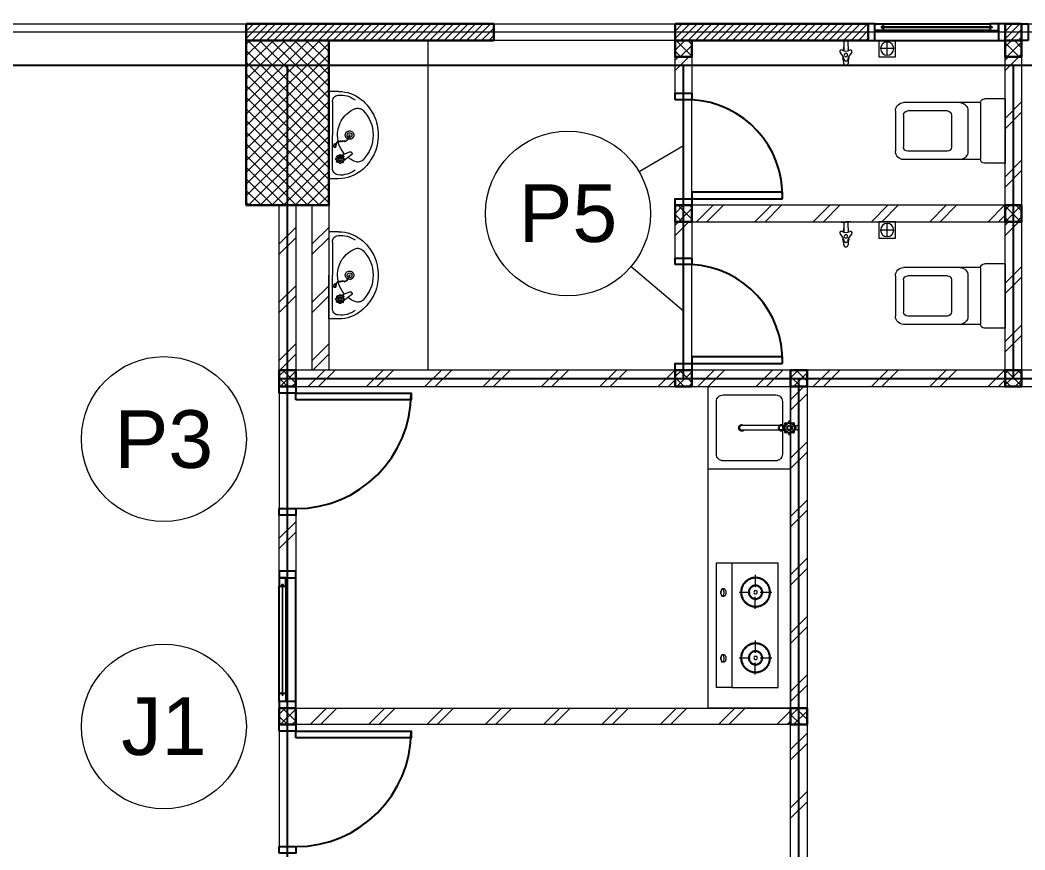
# Model space of a CAD drawing. Header units: millimetres. Extents: x -108 to 357, y -17 to 192.
# Drawn here: x 46.98 to 53.07, y 8.34 to 13.37 of the extents above; entities that cross this region are included whole.
import ezdxf
from ezdxf.enums import TextEntityAlignment as Align

# ---------------------------------------------------------------- set-up
doc = ezdxf.new("R2010")
doc.units = ezdxf.units.MM
for name, color, linetype, lineweight in [('ars', 11, 'Continuous', 0), ('ars @ 1', 11, 'Continuous', 0), ('KACA', 151, 'Continuous', 5), ('KOL', 1, 'Continuous', 30), ('KOLOM', 4, 'Continuous', 9), ('lan', 7, 'Continuous', 15), ('NOT', 7, 'Continuous', 20), ('SANITAIR', 15, 'Continuous', 9), ('tem', 5, 'Continuous', 20)]:
    doc.layers.add(name, color=color, linetype=linetype, lineweight=lineweight)
doc.layers.add('as', color=1, linetype='Continuous', plot=False)
doc.layers.add('Kusen', color=30, linetype='Continuous')
doc.layers.add('POLYLINE TPAK', color=4, linetype='Continuous', lineweight=20, plot=False)
doc.styles.add('S', font='simplex', dxfattribs={"width": 0.75})
doc.styles.get("Standard").update_dxf_attribs({"font": 'arial.ttf'})

# ---------------------------------------------------------------- blocks, each defined once
blk = doc.blocks.new('NAV')
blk.add_circle((0, -0.4), 0.4)
at = {"style": 'S', "width": 0.75, "flags": 4}
blk.add_attdef('AV', text='', height=0.3, dxfattribs=at).set_placement((0, -0.4), align=Align.MIDDLE)
blk = doc.blocks.new('K 10.10')
at = {"layer": 'ars'}
h = blk.add_hatch(dxfattribs=at)
h.set_pattern_fill('_USER', color=256, scale=0.05, angle=45, double=1, pattern_type=0)
h.set_pattern_definition([(45, (0, 0), (-0.035355339, 0.035355339), []), (135, (0, 0), (-0.035355339, -0.035355339), [])])
h.paths.add_polyline_path([(1560.5383, 1380.4069), (1560.6383, 1380.4069), (1560.6383, 1380.5069), (1560.5383, 1380.5069)])
at = {"layer": 'KOL'}
blk.add_lwpolyline([(1560.5383, 1380.4069), (1560.6383, 1380.4069), (1560.6383, 1380.5069), (1560.5383, 1380.5069)], close=True, dxfattribs=at)
blk = doc.blocks.new('P.60')
at = {"layer": 'Kusen'}
for points in [[(1472.8348, 997.5354), (1472.8748, 997.5354), (1472.8748, 997.4354), (1472.8348, 997.4354)], [(1473.4748, 997.5354), (1473.5148, 997.5354), (1473.5148, 997.4354), (1473.4748, 997.4354)], [(1472.8748, 996.8854), (1472.9148, 996.8854), (1472.9148, 997.4354), (1472.8748, 997.4354)]]:
    blk.add_lwpolyline(points, close=True, dxfattribs=at)
blk.add_arc((1472.8948, 997.4658), 0.5808, 268.02661, 356.99428, dxfattribs=at)
blk = doc.blocks.new('SWC1')
for p, q in [((-0.1725, 0.1499), (-0.1725, 0.615)), ((-0.1225, 0.665), (0.1225, 0.665)), ((-0.0975, 0.615), (0.0975, 0.615)), ((0.1725, 0.1499), (0.1725, 0.615)), ((-0.1225, 0.35), (-0.1225, 0.59)), ((0.1225, 0.35), (0.1225, 0.59)), ((-0.0975, 0.325), (0.0975, 0.325)), ((-0.1225, 0.225), (0.1225, 0.225)), ((-0.195, 0), (-0.195, 0.125)), ((-0.17, 0.15), (0.17, 0.15)), ((0.195, 0), (0.195, 0.125)), ((-0.195, 0), (0.195, 0))]:
    blk.add_line(p, q)
for centre, radius, start, end in [((-0.1225, 0.615), 0.05, 90, 180), ((-0.0975, 0.59), 0.025, 90, 180), ((0.0975, 0.59), 0.025, 0, 90), ((0.1225, 0.615), 0.05, 0, 90), ((-0.0975, 0.35), 0.025, 180, 270), ((0.0975, 0.35), 0.025, 270, 0), ((-0.1225, 0.275), 0.05, 180, 270), ((0.1225, 0.275), 0.05, 270, 0), ((-0.17, 0.125), 0.025, 90, 180), ((0.17, 0.125), 0.025, 0, 90)]:
    blk.add_arc(centre, radius, start, end)
blk = doc.blocks.new('KRAN ATAS')
for p, q in [((-0.0198, 0), (0, 0)), ((-0.0198, -0.0015), (-0.0198, 0)), ((0.0198, 0), (0, 0)), ((0.0198, -0.0015), (0.0198, 0)), ((-0.0193, -0.002), (0, -0.002)), ((-0.0087, -0.006), (-0.0087, -0.0441)), ((0.0193, -0.002), (0, -0.002)), ((0.0087, -0.006), (0.0087, -0.0441))]:
    blk.add_line(p, q)
for centre, radius, start, end in [((-0.0188, -0.0464), 0.00682, 67.5786, 152.7397), ((-0.0193, -0.0015), 0.0005, 180, 270), ((0, -0.0187), 0.0268, 232.9628, 307.0372), ((-0.0127, -0.006), 0.004, 0, 90), ((0.0743, -0.0604), 0.0878, 163.7486, 168.4446), ((-0.0388, -0.0275), 0.03, 343.7486, 0), ((0.0127, -0.006), 0.004, 90, 180), ((0.0388, -0.0275), 0.03, 180, 196.2514), ((-0.0743, -0.0604), 0.0878, 11.5554, 16.2514), ((0.0188, -0.0464), 0.00682, 27.2603, 112.4214), ((0.0193, -0.0015), 0.0005, 270, 0), ((-0.0191, -0.047), 0.00682, 147.2603, 232.4214), ((-0.0514, -0.0871), 0.0447, 7.4918, 50.9581), ((0.0743, -0.0604), 0.0878, 182.0552, 189.0251), ((-0.0892, -0.0965), 0.08, 0.3555, 16.2023), ((-0.0004, -0.0613), 0.0068, 86.5771, 273.4229), ((-0.0003, -0.0804), 0.00682, 187.5786, 272.7397), ((0.0004, -0.0613), 0.0068, 266.5771, 93.4229), ((0.0003, -0.0804), 0.00682, 267.2603, 352.4214), ((0.0514, -0.0871), 0.0447, 129.0419, 172.5082), ((0.0892, -0.0965), 0.08, 163.7977, 179.6445), ((-0.0743, -0.0604), 0.0878, 350.9749, 357.9448), ((0.0191, -0.047), 0.00682, 307.5786, 32.7397), ((-0.0004, -0.0965), 0.0088, 176.8553, 272.6444), ((0.0004, -0.0965), 0.0088, 267.3556, 3.1447)]:
    blk.add_arc(centre, radius, start, end)
blk = doc.blocks.new('AVOOR')
blk.add_lwpolyline([(-21.8185, -71.5914), (-21.9185, -71.5914), (-21.9185, -71.4914), (-21.8185, -71.4914)], close=True)
for points in [[(-21.8685, -71.5014), (-21.8685, -71.5814)], [(-21.9085, -71.5414), (-21.8285, -71.5414)]]:
    blk.add_lwpolyline(points)
blk.add_circle((-21.8685, -71.5414), 0.04)
blk = doc.blocks.new('k2')
at = {"layer": 'ars'}
h = blk.add_hatch(dxfattribs=at)
h.set_pattern_fill('_USER', color=256, scale=0.05, angle=45, double=1, pattern_type=0)
h.set_pattern_definition([(45, (0, -5), (-0.03535534, 0.03535534), []), (135, (0, -5), (-0.03535534, -0.03535534), [])])
h.paths.add_polyline_path([(-0.25, -0.5), (0.25, -0.5), (0.25, 0.5), (-0.25, 0.5)])
at = {"layer": 'KOL'}
blk.add_lwpolyline([(-0.25, -0.5), (0.25, -0.5), (0.25, 0.5), (-0.25, 0.5)], close=True, dxfattribs=at)
blk = doc.blocks.new('WASHTAFEL')
for points in [[(0.1029, 0.2167), (0.1186, 0.2276), (0.1344, 0.2373), (0.1501, 0.2458), (0.1671, 0.2518), (0.184, 0.2579), (0.2022, 0.2615), (0.2203, 0.2639), (0.2397, 0.2651)], [(0.2397, 0.2651), (0.299, 0.2651)], [(0.299, 0.2651), (0.299, 0)], [(0, 0), (0, 0.0157), (0.0012, 0.0315), (0.0036, 0.0472), (0.0061, 0.063), (0.0097, 0.0775), (0.0145, 0.092), (0.0254, 0.1199), (0.0412, 0.1465), (0.0496, 0.1598), (0.0593, 0.1719), (0.069, 0.184), (0.0799, 0.1961), (0.0908, 0.2058), (0.1029, 0.2167)], [(0.138, 0.2131), (0.1501, 0.2215), (0.1622, 0.2276), (0.1743, 0.2324), (0.1877, 0.2373), (0.201, 0.2397), (0.2143, 0.2421), (0.2276, 0.2421), (0.2421, 0.2409)], [(0.2421, 0.2409), (0.2494, 0.2397), (0.2554, 0.2373), (0.2615, 0.2337), (0.2688, 0.2276), (0.2724, 0.2215), (0.2748, 0.2155), (0.2772, 0.2082), (0.2772, 0.1998)], [(0.2772, 0.1998), (0.2772, 0)], [(0.0303, 0), (0.0315, 0.0206), (0.0339, 0.0412), (0.0387, 0.0617), (0.046, 0.0811), (0.0545, 0.0993), (0.0654, 0.1174), (0.0775, 0.1344), (0.0908, 0.1501)], [(0.0908, 0.1501), (0.0969, 0.155), (0.1017, 0.1586), (0.1077, 0.161), (0.1138, 0.1622), (0.1199, 0.1634), (0.1271, 0.1634), (0.1332, 0.1622), (0.1392, 0.1598)], [(0.1392, 0.1598), (0.1501, 0.155), (0.1622, 0.1489), (0.1719, 0.1429), (0.1816, 0.1344)], [(0.1598, 0.1174), (0.2119, 0.1574)], [(0.1683, 0.1005), (0.2228, 0.1235)], [(0.2082, 0.1404), (0.2058, 0.1416), (0.2034, 0.1429), (0.2022, 0.1465), (0.2034, 0.1501), (0.2058, 0.1513), (0.207, 0.1513), (0.2082, 0.1513), (0.2094, 0.1513)], [(0.2082, 0.1453), (0.2082, 0.1416), (0.2094, 0.1368), (0.2119, 0.1332), (0.2143, 0.1295), (0.2179, 0.1271), (0.2215, 0.1247), (0.2252, 0.1235), (0.23, 0.1235), (0.2349, 0.1235), (0.2385, 0.1247), (0.2421, 0.1271), (0.2458, 0.1295), (0.2482, 0.1332), (0.2506, 0.1368), (0.2518, 0.1416), (0.253, 0.1453), (0.2518, 0.1501), (0.2506, 0.1538), (0.2482, 0.1586), (0.2458, 0.161), (0.2421, 0.1646), (0.2385, 0.1659), (0.2349, 0.1671), (0.23, 0.1683), (0.2252, 0.1671), (0.2215, 0.1659), (0.2179, 0.1646), (0.2143, 0.161), (0.2119, 0.1586), (0.2094, 0.1538), (0.2082, 0.1501), (0.2082, 0.1453)], [(0.2179, 0.1259), (0.2155, 0.1235), (0.2119, 0.1235), (0.2094, 0.1247), (0.2082, 0.1271), (0.2082, 0.1308), (0.2094, 0.1308), (0.2094, 0.132), (0.2107, 0.1332)], [(0.2119, 0.1574), (0.2094, 0.1598), (0.2107, 0.1634), (0.2119, 0.1659), (0.2155, 0.1671), (0.2179, 0.1659), (0.2191, 0.1646), (0.2191, 0.1646)], [(0.2155, 0.1453), (0.2167, 0.1404), (0.2203, 0.1356), (0.2252, 0.132), (0.23, 0.1308), (0.2361, 0.132), (0.2409, 0.1356), (0.2433, 0.1404), (0.2446, 0.1453), (0.2433, 0.1513), (0.2409, 0.1562), (0.2361, 0.1586), (0.23, 0.1598), (0.2252, 0.1586), (0.2203, 0.1562), (0.2167, 0.1513), (0.2155, 0.1453)], [(0.224, 0.1453), (0.2252, 0.1404), (0.23, 0.1392), (0.2349, 0.1404), (0.2373, 0.1453), (0.2349, 0.1501), (0.23, 0.1525), (0.2252, 0.1501), (0.224, 0.1453)], [(0.2252, 0.1671), (0.2264, 0.1695), (0.2276, 0.1719), (0.2312, 0.1719), (0.2337, 0.1707), (0.2361, 0.1683), (0.2361, 0.1671), (0.2361, 0.1659)], [(0.2361, 0.1235), (0.2349, 0.1199), (0.2324, 0.1186), (0.23, 0.1174), (0.2276, 0.1186), (0.2252, 0.1211), (0.2252, 0.1223), (0.2252, 0.1235)], [(0.2494, 0.132), (0.2494, 0.1295), (0.2494, 0.1271), (0.2482, 0.1247), (0.2446, 0.1235), (0.2421, 0.1247), (0.2409, 0.1247), (0.2409, 0.1247)], [(0.2421, 0.1634), (0.2446, 0.1646), (0.247, 0.1659), (0.2506, 0.1646), (0.2518, 0.161), (0.2518, 0.1586), (0.2506, 0.1574), (0.2506, 0.1562), (0.2494, 0.1562)], [(0.253, 0.1501), (0.2554, 0.1489), (0.2567, 0.1465), (0.2579, 0.1429), (0.2554, 0.1404), (0.253, 0.138), (0.253, 0.138), (0.2518, 0.138)], [(0.1622, 0.1029), (0.1574, 0.1102), (0.1562, 0.115), (0.1598, 0.1174)], [(0.1683, 0.1005), (0.1659, 0.1005), (0.1622, 0.1029)], [(0.2034, 0.115), (0.2155, 0.0981), (0.2264, 0.0811), (0.2349, 0.063), (0.2409, 0.0424)], [(0.253, 0.0642), (0.253, 0.0605), (0.2554, 0.0581), (0.2579, 0.0557), (0.2615, 0.0557), (0.2651, 0.0557), (0.2676, 0.0581), (0.27, 0.0605), (0.2712, 0.0642), (0.27, 0.0678), (0.2676, 0.0714), (0.2651, 0.0726), (0.2615, 0.0738), (0.2579, 0.0726), (0.2554, 0.0714), (0.253, 0.0678), (0.253, 0.0642)], [(0.2554, 0.0642), (0.2579, 0.0605), (0.2615, 0.0593), (0.2651, 0.0605), (0.2676, 0.0642), (0.2651, 0.069), (0.2615, 0.0702), (0.2579, 0.069), (0.2554, 0.0642)], [(0.1029, -0.2167), (0.0908, -0.207), (0.0799, -0.1961), (0.069, -0.184), (0.0593, -0.1731), (0.0496, -0.1598), (0.0412, -0.1477), (0.0254, -0.1211), (0.0145, -0.092), (0.0097, -0.0775), (0.0061, -0.0617), (0.0036, -0.046), (0.0012, -0.0315), (0, -0.0157), (0, 0)], [(0.1392, -0.161), (0.1332, -0.1622), (0.1271, -0.1634), (0.1199, -0.1634), (0.1138, -0.1622), (0.1077, -0.161), (0.1017, -0.1586), (0.0969, -0.155), (0.0908, -0.1501), (0.0775, -0.1344), (0.0654, -0.1186), (0.0545, -0.0993), (0.046, -0.0811), (0.0387, -0.0617), (0.0339, -0.0412), (0.0315, -0.0218), (0.0303, 0)], [(0.2458, 0), (0.2458, -0.0133), (0.2433, -0.0254), (0.2421, -0.0387), (0.2385, -0.0508), (0.2337, -0.063), (0.23, -0.0751), (0.224, -0.086), (0.2179, -0.0969), (0.2094, -0.1065), (0.2022, -0.1162), (0.1937, -0.1259), (0.184, -0.1332), (0.1731, -0.1416), (0.1622, -0.1489), (0.1513, -0.155), (0.1392, -0.161)], [(0.1852, 0.0218), (0.1901, 0.0194), (0.1937, 0.0157), (0.1961, 0.0121), (0.1973, 0.0061), (0.1985, 0.0024), (0.1985, -0.0024), (0.1973, -0.0085), (0.1949, -0.0121), (0.1925, -0.0169), (0.1889, -0.0206), (0.184, -0.023), (0.1792, -0.0242), (0.1743, -0.0254), (0.1695, -0.0254), (0.1646, -0.0242), (0.1598, -0.0218), (0.1562, -0.0194), (0.1525, -0.0157), (0.1501, -0.0109), (0.1477, -0.0061), (0.1465, -0.0012), (0.1465, 0.0036), (0.1477, 0.0085), (0.1501, 0.0121), (0.1562, 0.0206), (0.1646, 0.0254), (0.1731, 0.0254), (0.1816, 0.0242)], [(0.1792, 0.0133), (0.184, 0.0097), (0.1877, 0.0048), (0.1877, -0.0012), (0.1852, -0.0061), (0.1816, -0.0109), (0.178, -0.0133), (0.1719, -0.0145), (0.1659, -0.0121), (0.1622, -0.0097), (0.1598, -0.0036), (0.1586, 0.0012), (0.1598, 0.0073), (0.1622, 0.0109), (0.1671, 0.0133), (0.1719, 0.0157), (0.1768, 0.0145)], [(0.1743, 0.0024), (0.1743, -0.0012), (0.1719, -0.0024), (0.1707, 0), (0.1707, 0.0024)], [(0.1719, 0.0085), (0.1743, 0.0061), (0.1768, 0.0085), (0.1743, 0.0097), (0.1719, 0.0085)], [(0.1719, 0.0036), (0.1731, 0.0012), (0.1755, 0.0036), (0.1731, 0.0061), (0.1719, 0.0036)], [(0.1792, 0.0133), (0.1792, 0.0121), (0.178, 0.0097), (0.1768, 0.0097), (0.1743, 0.0097), (0.1743, 0.0121), (0.1743, 0.0133), (0.1768, 0.0145), (0.178, 0.0145)], [(0.178, 0.0169), (0.1804, 0.0145), (0.1828, 0.0169), (0.1804, 0.0194), (0.178, 0.0169)], [(0.1804, 0.0206), (0.1828, 0.0194), (0.184, 0.0206), (0.1828, 0.023), (0.1804, 0.0206)], [(0.1828, 0.0254), (0.1852, 0.023), (0.1877, 0.0254), (0.1852, 0.0278), (0.1828, 0.0254)], [(0.1852, 0.0303), (0.1877, 0.0278), (0.1901, 0.0303), (0.1877, 0.0315), (0.1852, 0.0303)], [(0.1889, 0.0327), (0.1913, 0.0303), (0.1937, 0.0327), (0.1913, 0.0339), (0.1889, 0.0327)], [(0.1937, 0.0363), (0.1949, 0.0339), (0.1973, 0.0363), (0.1949, 0.0375), (0.1937, 0.0363)], [(0.1973, 0.0375), (0.1998, 0.0351), (0.2022, 0.0375), (0.1998, 0.04), (0.1973, 0.0375)], [(0.2022, 0.0375), (0.2046, 0.0351), (0.2058, 0.0375), (0.2046, 0.04), (0.2022, 0.0375)], [(0.207, 0.0363), (0.2094, 0.0339), (0.2119, 0.0363), (0.2094, 0.0387), (0.207, 0.0363)], [(0.2119, 0.0363), (0.2143, 0.0339), (0.2167, 0.0363), (0.2143, 0.0387), (0.2119, 0.0363)], [(0.2167, 0.0363), (0.2191, 0.0339), (0.2215, 0.0363), (0.2191, 0.0387), (0.2167, 0.0363)], [(0.2215, 0.0375), (0.224, 0.0351), (0.2264, 0.0375), (0.224, 0.04), (0.2215, 0.0375)], [(0.2264, 0.0375), (0.2288, 0.0351), (0.2312, 0.0375), (0.2288, 0.04), (0.2264, 0.0375)], [(0.2312, 0.0387), (0.2337, 0.0363), (0.2361, 0.0387), (0.2337, 0.0412), (0.2312, 0.0387)], [(0.2373, 0.0387), (0.2385, 0.0375), (0.2409, 0.0387), (0.2385, 0.0412), (0.2373, 0.0387)], [(0.2409, 0.0412), (0.2433, 0.0387), (0.2458, 0.0412), (0.2433, 0.0436), (0.2409, 0.0412)], [(0.2421, 0.0387), (0.2446, 0.0194), (0.2458, 0)], [(0.2458, 0.0436), (0.2482, 0.0412), (0.2494, 0.0436), (0.2482, 0.046), (0.2458, 0.0436)], [(0.2494, 0.0472), (0.2506, 0.0448), (0.253, 0.0472), (0.2506, 0.0496), (0.2494, 0.0472)], [(0.2639, 0.0557), (0.2615, 0.0521), (0.2591, 0.0508), (0.2554, 0.0521), (0.253, 0.0533), (0.253, 0.0569), (0.253, 0.0581), (0.253, 0.0593)], [(0.253, 0.0508), (0.2542, 0.0484), (0.2567, 0.0508), (0.2542, 0.0533), (0.253, 0.0508)], [(0.2772, -0.201), (0.2772, 0)], [(0.299, -0.2639), (0.299, 0)], [(0.2397, -0.2639), (0.2203, -0.2639), (0.2022, -0.2615), (0.184, -0.2579), (0.1671, -0.2518), (0.1501, -0.2458), (0.1344, -0.2373), (0.1186, -0.2276), (0.1029, -0.2167)], [(0.2421, -0.2421), (0.2276, -0.2421), (0.2143, -0.2421), (0.201, -0.2397), (0.1877, -0.2373), (0.1743, -0.2337), (0.1622, -0.2276), (0.1501, -0.2203), (0.138, -0.2143)], [(0.2772, -0.201), (0.2772, -0.2082), (0.2748, -0.2155), (0.2724, -0.2215), (0.2688, -0.2276), (0.2615, -0.2337), (0.2554, -0.2373), (0.2494, -0.2397), (0.2421, -0.2421)], [(0.2397, -0.2639), (0.299, -0.2639)]]:
    blk.add_lwpolyline(points)
blk = doc.blocks.new('T. J2')
at = {"layer": 'KACA', "color": 141}
blk.add_lwpolyline([(-0.3792, 0.0775), (0.2908, 0.0775), (0.2908, 0.0825), (-0.3792, 0.0825)], close=True, dxfattribs=at)
at = {"layer": 'Kusen'}
for p, q in [((-0.3692, 0.1), (0.2808, 0.1)), ((-0.4192, 0), (0.3308, 0)), ((0.2808, 0.06), (-0.3692, 0.06))]:
    blk.add_line(p, q, dxfattribs=at)
for points in [[(-0.4592, 0), (-0.4192, 0), (-0.4192, 0.1), (-0.4592, 0.1)], [(0.3308, 0), (0.3708, 0), (0.3708, 0.1), (0.3308, 0.1)]]:
    blk.add_lwpolyline(points, close=True, dxfattribs=at)
for points in [[(-0.3692, 0.0775), (-0.3692, 0.06), (-0.4192, 0.06), (-0.4192, 0.1), (-0.3692, 0.1), (-0.3692, 0.0825), (-0.3792, 0.0825), (-0.3792, 0.0775), (-0.3692, 0.0775)], [(0.2808, 0.0775), (0.2808, 0.06), (0.3308, 0.06), (0.3308, 0.1), (0.2808, 0.1), (0.2808, 0.0825), (0.2908, 0.0825), (0.2908, 0.0775), (0.2808, 0.0775)]]:
    blk.add_lwpolyline(points, dxfattribs=at)
blk = doc.blocks.new('KRAN DPR ATAS')
for p, q in [((-0.0289, 0), (0.0289, 0)), ((-0.0289, 0), (-0.0289, -0.0021)), ((0.0289, 0), (0.0289, -0.0021)), ((-0.0275, -0.0035), (0.0275, -0.0035)), ((-0.0127, -0.0092), (-0.0127, -0.0252)), ((0.0127, -0.0092), (0.0127, -0.0252)), ((-0.014, -0.1188), (-0.014, -0.3457)), ((-0.0127, -0.0877), (-0.0127, -0.1101)), ((0.0127, -0.0877), (0.0127, -0.1101)), ((0.014, -0.1188), (0.014, -0.3457))]:
    blk.add_line(p, q)
for radius in [0.0338, 0.0279, 0.0166, 0.0138, 0.0123]:
    blk.add_circle((0, -0.0564), radius)
for centre, radius, start, end in [((-0.0338, -0.0564), 0.00706, 84.00203, 275.99797), ((-0.0315, -0.0564), 0.00706, 103.11888, 256.88112), ((-0.0239, -0.0326), 0.00706, 39.00203, 230.99797), ((-0.0222, -0.0342), 0.00706, 58.11888, 211.88112), ((-0.0275, -0.0021), 0.00141, 180, 270), ((-0.0183, -0.0092), 0.00564, 0, 90), ((-0.0009, -0.0214), 0.00884, 254.902, 254.902), ((0, -0.0227), 0.00706, 354.00203, 185.99797), ((0, -0.025), 0.00706, 13.11888, 166.88112), ((0.0183, -0.0092), 0.00564, 90, 180), ((0.0239, -0.0326), 0.00706, 309.00203, 140.99797), ((0.0222, -0.0342), 0.00706, 328.11888, 121.88112), ((0.0275, -0.0021), 0.00141, 270, 0), ((0.0338, -0.0564), 0.00706, 264.00203, 95.99797), ((0.0315, -0.0564), 0.00706, 283.11888, 76.88112), ((-0.0239, -0.0803), 0.00706, 129.00203, 320.99797), ((-0.0222, -0.0787), 0.00706, 148.11888, 301.88112), ((0, -0.1058), 0.0191, 134.71101, 45.28899), ((0, -0.1058), 0.0134, 198.67172, 270), ((0, -0.0902), 0.00706, 174.00203, 5.99797), ((0, -0.0879), 0.00706, 193.11888, 346.88112), ((0, -0.1058), 0.0134, 270, 341.32828), ((0.0239, -0.0803), 0.00706, 219.00203, 50.99797), ((0.0222, -0.0787), 0.00706, 238.11888, 31.88112), ((0, -0.3457), 0.0178, 141.82775, 38.17225), ((0, -0.3484), 0.0178, 175.66412, 4.33588), ((0, -0.3457), 0.014, 180, 0)]:
    blk.add_arc(centre, radius, start, end)
blk = doc.blocks.new('KOMPOR')
for points in [[(0, 0.3765), (0, -0.3765)], [(0.0944, 0.3765), (0, 0.3765)], [(0.3765, 0.3765), (0.0944, 0.3765)], [(0.0944, 0.3765), (0.0944, -0.3765)], [(0.3765, -0.3765), (0.3765, 0.3765)], [(0.2373, 0.3063), (0.2373, 0.2312)], [(0.2385, 0.2906), (0.2337, 0.2906), (0.23, 0.2906), (0.2252, 0.2893), (0.2203, 0.2893), (0.2167, 0.2881), (0.2119, 0.2869), (0.2082, 0.2857), (0.2034, 0.2833), (0.1998, 0.2821), (0.1961, 0.2797), (0.1925, 0.2772), (0.1889, 0.276), (0.1852, 0.2724), (0.1816, 0.27), (0.178, 0.2676), (0.1755, 0.2639), (0.1719, 0.2615), (0.1695, 0.2579), (0.1671, 0.2542), (0.1634, 0.2506), (0.1622, 0.247), (0.1598, 0.2433), (0.1574, 0.2397), (0.1562, 0.2361), (0.1538, 0.2312), (0.1525, 0.2276), (0.1513, 0.2228), (0.1501, 0.2191), (0.1501, 0.2143), (0.1489, 0.2094), (0.1489, 0.2058), (0.1489, 0.201), (0.1489, 0.1961), (0.1489, 0.1913), (0.1501, 0.1864), (0.1501, 0.1828), (0.1513, 0.178), (0.1525, 0.1743), (0.1538, 0.1695), (0.1562, 0.1659), (0.1574, 0.161), (0.1598, 0.1574), (0.1622, 0.1538), (0.1634, 0.1501), (0.1671, 0.1465), (0.1695, 0.1429), (0.1719, 0.1404), (0.1755, 0.1368), (0.178, 0.1344), (0.1816, 0.1308), (0.1852, 0.1283), (0.1889, 0.1259), (0.1925, 0.1235), (0.1961, 0.1211), (0.1998, 0.1199), (0.2034, 0.1174), (0.2082, 0.1162), (0.2119, 0.115), (0.2167, 0.1138), (0.2203, 0.1126), (0.2252, 0.1114), (0.23, 0.1114), (0.2337, 0.1102), (0.2385, 0.1102), (0.2433, 0.1102), (0.2482, 0.1114), (0.253, 0.1114), (0.2567, 0.1126), (0.2615, 0.1138), (0.2651, 0.115), (0.27, 0.1162), (0.2736, 0.1174), (0.2785, 0.1199), (0.2821, 0.1211), (0.2857, 0.1235), (0.2893, 0.1259), (0.293, 0.1283), (0.2966, 0.1308), (0.299, 0.1344), (0.3027, 0.1368), (0.3051, 0.1404), (0.3087, 0.1429), (0.3111, 0.1465), (0.3136, 0.1501), (0.316, 0.1538), (0.3184, 0.1574), (0.3196, 0.161), (0.322, 0.1659), (0.3232, 0.1695), (0.3245, 0.1743), (0.3257, 0.178), (0.3269, 0.1828), (0.3281, 0.1864), (0.3281, 0.1913), (0.3293, 0.1961), (0.3293, 0.201), (0.3293, 0.2058), (0.3281, 0.2094), (0.3281, 0.2143), (0.3269, 0.2191), (0.3257, 0.2228), (0.3245, 0.2276), (0.3232, 0.2312), (0.322, 0.2361), (0.3196, 0.2397), (0.3184, 0.2433), (0.316, 0.247), (0.3136, 0.2506), (0.3111, 0.2542), (0.3087, 0.2579), (0.3051, 0.2615), (0.3027, 0.2639), (0.299, 0.2676), (0.2966, 0.27), (0.293, 0.2724), (0.2893, 0.276), (0.2857, 0.2772), (0.2821, 0.2797), (0.2785, 0.2821), (0.2736, 0.2833), (0.27, 0.2857), (0.2651, 0.2869), (0.2615, 0.2881), (0.2567, 0.2893), (0.253, 0.2893), (0.2482, 0.2906), (0.2433, 0.2906), (0.2385, 0.2906)], [(0.2385, 0.2857), (0.2349, 0.2857), (0.23, 0.2857), (0.2264, 0.2845), (0.2215, 0.2833), (0.2179, 0.2833), (0.2131, 0.2821), (0.2094, 0.2809), (0.2058, 0.2785), (0.2022, 0.2772), (0.1985, 0.2748), (0.1949, 0.2736), (0.1913, 0.2712), (0.1877, 0.2688), (0.1852, 0.2663), (0.1816, 0.2639), (0.1792, 0.2603), (0.1755, 0.2579), (0.1731, 0.2542), (0.1707, 0.2518), (0.1683, 0.2482), (0.1659, 0.2446), (0.1646, 0.2409), (0.1622, 0.2373), (0.161, 0.2337), (0.1586, 0.23), (0.1574, 0.2264), (0.1562, 0.2215), (0.1562, 0.2179), (0.155, 0.2131), (0.1538, 0.2094), (0.1538, 0.2046), (0.1538, 0.201), (0.1538, 0.1961), (0.1538, 0.1925), (0.155, 0.1877), (0.1562, 0.184), (0.1562, 0.1792), (0.1574, 0.1755), (0.1586, 0.1719), (0.161, 0.1671), (0.1622, 0.1634), (0.1646, 0.1598), (0.1659, 0.1562), (0.1683, 0.1525), (0.1707, 0.1501), (0.1731, 0.1465), (0.1755, 0.1441), (0.1792, 0.1404), (0.1816, 0.138), (0.1852, 0.1356), (0.1877, 0.132), (0.1913, 0.1308), (0.1949, 0.1283), (0.1985, 0.1259), (0.2022, 0.1235), (0.2058, 0.1223), (0.2094, 0.1211), (0.2131, 0.1199), (0.2179, 0.1186), (0.2215, 0.1174), (0.2264, 0.1162), (0.23, 0.1162), (0.2349, 0.1162), (0.2385, 0.1162), (0.2433, 0.1162), (0.247, 0.1162), (0.2518, 0.1162), (0.2554, 0.1174), (0.2603, 0.1186), (0.2639, 0.1199), (0.2676, 0.1211), (0.2724, 0.1223), (0.276, 0.1235), (0.2797, 0.1259), (0.2833, 0.1283), (0.2869, 0.1308), (0.2893, 0.132), (0.293, 0.1356), (0.2954, 0.138), (0.299, 0.1404), (0.3015, 0.1441), (0.3039, 0.1465), (0.3075, 0.1501), (0.3087, 0.1525), (0.3111, 0.1562), (0.3136, 0.1598), (0.316, 0.1634), (0.3172, 0.1671), (0.3184, 0.1719), (0.3196, 0.1755), (0.3208, 0.1792), (0.322, 0.184), (0.3232, 0.1877), (0.3232, 0.1925), (0.3232, 0.1961), (0.3232, 0.201), (0.3232, 0.2046), (0.3232, 0.2094), (0.3232, 0.2131), (0.322, 0.2179), (0.3208, 0.2215), (0.3196, 0.2264), (0.3184, 0.23), (0.3172, 0.2337), (0.316, 0.2373), (0.3136, 0.2409), (0.3111, 0.2446), (0.3087, 0.2482), (0.3075, 0.2518), (0.3039, 0.2542), (0.3015, 0.2579), (0.299, 0.2603), (0.2954, 0.2639), (0.293, 0.2663), (0.2893, 0.2688), (0.2869, 0.2712), (0.2833, 0.2736), (0.2797, 0.2748), (0.276, 0.2772), (0.2724, 0.2785), (0.2676, 0.2809), (0.2639, 0.2821), (0.2603, 0.2833), (0.2554, 0.2833), (0.2518, 0.2845), (0.247, 0.2857), (0.2433, 0.2857), (0.2385, 0.2857)], [(0.0436, 0.2228), (0.0472, 0.2228), (0.0496, 0.2215), (0.0533, 0.2191), (0.0545, 0.2155), (0.0557, 0.2119), (0.0581, 0.2094), (0.0593, 0.2046), (0.0593, 0.1998), (0.0593, 0.1949), (0.0593, 0.1901), (0.0569, 0.1864), (0.0557, 0.1828), (0.0533, 0.1792), (0.0508, 0.178), (0.0484, 0.1755), (0.046, 0.1743), (0.0424, 0.1743), (0.04, 0.1755), (0.0375, 0.178), (0.0339, 0.1792), (0.0327, 0.1828), (0.0315, 0.1864), (0.0291, 0.1901), (0.0278, 0.1949), (0.0278, 0.1998), (0.0291, 0.2046), (0.0303, 0.2094), (0.0315, 0.2119), (0.0339, 0.2155), (0.0351, 0.2191), (0.0375, 0.2215), (0.0412, 0.2228), (0.0436, 0.2228)], [(0.0375, 0.2215), (0.04, 0.2215), (0.04, 0.2203), (0.0424, 0.2179), (0.0436, 0.2155), (0.0448, 0.2119), (0.0448, 0.2082), (0.046, 0.2034), (0.046, 0.1998), (0.046, 0.1961), (0.046, 0.1913), (0.0448, 0.1877), (0.0436, 0.184), (0.0436, 0.1816), (0.0412, 0.178), (0.04, 0.1768), (0.0387, 0.1755), (0.0375, 0.1755), (0.0351, 0.1768), (0.0339, 0.178), (0.0327, 0.1816), (0.0315, 0.184), (0.0315, 0.1877), (0.0303, 0.1913), (0.0303, 0.1961), (0.0303, 0.1998), (0.0303, 0.2034), (0.0315, 0.2082), (0.0315, 0.2119), (0.0327, 0.2155), (0.0339, 0.2179), (0.0351, 0.2203), (0.0363, 0.2215), (0.0375, 0.2215)], [(0.1404, 0.201), (0.207, 0.201)], [(0.2385, 0.2433), (0.2349, 0.2433), (0.23, 0.2433), (0.2264, 0.2421), (0.2215, 0.2409), (0.2179, 0.2385), (0.2143, 0.2361), (0.2119, 0.2337), (0.2082, 0.2312), (0.2058, 0.2276), (0.2034, 0.2252), (0.201, 0.2215), (0.1985, 0.2179), (0.1973, 0.2131), (0.1961, 0.2094), (0.1961, 0.2046), (0.1961, 0.201), (0.1961, 0.1961), (0.1961, 0.1925), (0.1973, 0.1877), (0.1985, 0.184), (0.201, 0.1804), (0.2034, 0.1768), (0.2058, 0.1731), (0.2082, 0.1707), (0.2119, 0.1671), (0.2143, 0.1646), (0.2179, 0.1622), (0.2215, 0.161), (0.2264, 0.1598), (0.23, 0.1586), (0.2349, 0.1574), (0.2385, 0.1574), (0.2433, 0.1574), (0.247, 0.1586), (0.2518, 0.1598), (0.2554, 0.161), (0.2591, 0.1622), (0.2627, 0.1646), (0.2663, 0.1671), (0.2688, 0.1707), (0.2724, 0.1731), (0.2748, 0.1768), (0.2772, 0.1804), (0.2785, 0.184), (0.2797, 0.1877), (0.2809, 0.1925), (0.2821, 0.1961), (0.2821, 0.201), (0.2821, 0.2046), (0.2809, 0.2094), (0.2797, 0.2131), (0.2785, 0.2179), (0.2772, 0.2215), (0.2748, 0.2252), (0.2724, 0.2276), (0.2688, 0.2312), (0.2663, 0.2337), (0.2627, 0.2361), (0.2591, 0.2385), (0.2554, 0.2409), (0.2518, 0.2421), (0.247, 0.2433), (0.2433, 0.2433), (0.2385, 0.2433)], [(0.2385, 0.2385), (0.2349, 0.2385), (0.2312, 0.2373), (0.2276, 0.2373), (0.224, 0.2361), (0.2203, 0.2337), (0.2179, 0.2324), (0.2143, 0.23), (0.2119, 0.2276), (0.2094, 0.2252), (0.207, 0.2215), (0.2058, 0.2191), (0.2034, 0.2155), (0.2022, 0.2119), (0.2022, 0.2082), (0.201, 0.2046), (0.201, 0.201), (0.201, 0.1973), (0.2022, 0.1925), (0.2022, 0.1889), (0.2034, 0.1864), (0.2058, 0.1828), (0.207, 0.1792), (0.2094, 0.1768), (0.2119, 0.1743), (0.2143, 0.1719), (0.2179, 0.1695), (0.2203, 0.1671), (0.224, 0.1659), (0.2276, 0.1646), (0.2312, 0.1634), (0.2349, 0.1634), (0.2385, 0.1622), (0.2421, 0.1634), (0.247, 0.1634), (0.2506, 0.1646), (0.253, 0.1659), (0.2567, 0.1671), (0.2603, 0.1695), (0.2627, 0.1719), (0.2651, 0.1743), (0.2676, 0.1768), (0.27, 0.1792), (0.2724, 0.1828), (0.2736, 0.1864), (0.2748, 0.1889), (0.276, 0.1925), (0.276, 0.1973), (0.2772, 0.201), (0.276, 0.2046), (0.276, 0.2082), (0.2748, 0.2119), (0.2736, 0.2155), (0.2724, 0.2191), (0.27, 0.2215), (0.2676, 0.2252), (0.2651, 0.2276), (0.2627, 0.23), (0.2603, 0.2324), (0.2567, 0.2337), (0.253, 0.2361), (0.2506, 0.2373), (0.247, 0.2373), (0.2421, 0.2385), (0.2385, 0.2385)], [(0.2385, 0.2107), (0.2349, 0.2094), (0.2312, 0.2082), (0.23, 0.2046), (0.2288, 0.201), (0.23, 0.1961), (0.2312, 0.1937), (0.2349, 0.1913), (0.2385, 0.1901), (0.2433, 0.1913), (0.2458, 0.1937), (0.2482, 0.1961), (0.2494, 0.201), (0.2482, 0.2046), (0.2458, 0.2082), (0.2433, 0.2094), (0.2385, 0.2107)], [(0.3366, 0.1998), (0.2676, 0.1998)], [(0.2373, 0.0993), (0.2373, 0.1719)], [(0.2385, -0.1077), (0.2337, -0.1077), (0.23, -0.1077), (0.2252, -0.109), (0.2203, -0.109), (0.2167, -0.1102), (0.2119, -0.1114), (0.2082, -0.1126), (0.2034, -0.115), (0.1998, -0.1162), (0.1961, -0.1186), (0.1925, -0.1211), (0.1889, -0.1235), (0.1852, -0.1259), (0.1816, -0.1283), (0.178, -0.1308), (0.1755, -0.1344), (0.1719, -0.1368), (0.1695, -0.1404), (0.1671, -0.1441), (0.1634, -0.1477), (0.1622, -0.1513), (0.1598, -0.155), (0.1574, -0.1586), (0.1562, -0.1622), (0.1538, -0.1671), (0.1525, -0.1707), (0.1513, -0.1755), (0.1501, -0.1792), (0.1501, -0.184), (0.1489, -0.1889), (0.1489, -0.1925), (0.1489, -0.1973), (0.1489, -0.2022), (0.1489, -0.207), (0.1501, -0.2119), (0.1501, -0.2155), (0.1513, -0.2203), (0.1525, -0.224), (0.1538, -0.2288), (0.1562, -0.2324), (0.1574, -0.2373), (0.1598, -0.2409), (0.1622, -0.2446), (0.1634, -0.2482), (0.1671, -0.2518), (0.1695, -0.2554), (0.1719, -0.2579), (0.1755, -0.2615), (0.178, -0.2639), (0.1816, -0.2676), (0.1852, -0.27), (0.1889, -0.2724), (0.1925, -0.2748), (0.1961, -0.2772), (0.1998, -0.2785), (0.2034, -0.2809), (0.2082, -0.2821), (0.2119, -0.2833), (0.2167, -0.2845), (0.2203, -0.2857), (0.2252, -0.2869), (0.23, -0.2869), (0.2337, -0.2881), (0.2385, -0.2881), (0.2433, -0.2881), (0.2482, -0.2869), (0.253, -0.2869), (0.2567, -0.2857), (0.2615, -0.2845), (0.2651, -0.2833), (0.27, -0.2821), (0.2736, -0.2809), (0.2785, -0.2785), (0.2821, -0.2772), (0.2857, -0.2748), (0.2893, -0.2724), (0.293, -0.27), (0.2966, -0.2676), (0.299, -0.2639), (0.3027, -0.2615), (0.3051, -0.2579), (0.3087, -0.2554), (0.3111, -0.2518), (0.3136, -0.2482), (0.316, -0.2446), (0.3184, -0.2409), (0.3196, -0.2373), (0.322, -0.2324), (0.3232, -0.2288), (0.3245, -0.224), (0.3257, -0.2203), (0.3269, -0.2155), (0.3281, -0.2119), (0.3281, -0.207), (0.3293, -0.2022), (0.3293, -0.1973), (0.3293, -0.1925), (0.3281, -0.1889), (0.3281, -0.184), (0.3269, -0.1792), (0.3257, -0.1755), (0.3245, -0.1707), (0.3232, -0.1671), (0.322, -0.1622), (0.3196, -0.1586), (0.3184, -0.155), (0.316, -0.1513), (0.3136, -0.1477), (0.3111, -0.1441), (0.3087, -0.1404), (0.3051, -0.1368), (0.3027, -0.1344), (0.299, -0.1308), (0.2966, -0.1283), (0.293, -0.1259), (0.2893, -0.1235), (0.2857, -0.1211), (0.2821, -0.1186), (0.2785, -0.1162), (0.2736, -0.115), (0.27, -0.1126), (0.2651, -0.1114), (0.2615, -0.1102), (0.2567, -0.109), (0.253, -0.109), (0.2482, -0.1077), (0.2433, -0.1077), (0.2385, -0.1077)], [(0.2385, -0.1126), (0.2349, -0.1126), (0.23, -0.1126), (0.2264, -0.1138), (0.2215, -0.115), (0.2179, -0.115), (0.2131, -0.1162), (0.2094, -0.1174), (0.2058, -0.1199), (0.2022, -0.1211), (0.1985, -0.1235), (0.1949, -0.1247), (0.1913, -0.1271), (0.1877, -0.1295), (0.1852, -0.132), (0.1816, -0.1344), (0.1792, -0.138), (0.1755, -0.1404), (0.1731, -0.1441), (0.1707, -0.1465), (0.1683, -0.1501), (0.1659, -0.1538), (0.1646, -0.1574), (0.1622, -0.161), (0.161, -0.1646), (0.1586, -0.1683), (0.1574, -0.1719), (0.1562, -0.1768), (0.1562, -0.1804), (0.155, -0.1852), (0.1538, -0.1889), (0.1538, -0.1937), (0.1538, -0.1973), (0.1538, -0.2022), (0.1538, -0.2058), (0.155, -0.2107), (0.1562, -0.2143), (0.1562, -0.2191), (0.1574, -0.2228), (0.1586, -0.2264), (0.161, -0.2312), (0.1622, -0.2349), (0.1646, -0.2385), (0.1659, -0.2421), (0.1683, -0.2458), (0.1707, -0.2482), (0.1731, -0.2518), (0.1755, -0.2554), (0.1792, -0.2579), (0.1816, -0.2603), (0.1852, -0.2627), (0.1877, -0.2663), (0.1913, -0.2688), (0.1949, -0.27), (0.1985, -0.2724), (0.2022, -0.2748), (0.2058, -0.276), (0.2094, -0.2772), (0.2131, -0.2785), (0.2179, -0.2797), (0.2215, -0.2809), (0.2264, -0.2821), (0.23, -0.2821), (0.2349, -0.2821), (0.2385, -0.2833), (0.2433, -0.2821), (0.247, -0.2821), (0.2518, -0.2821), (0.2554, -0.2809), (0.2603, -0.2797), (0.2639, -0.2785), (0.2676, -0.2772), (0.2724, -0.276), (0.276, -0.2748), (0.2797, -0.2724), (0.2833, -0.27), (0.2869, -0.2688), (0.2893, -0.2663), (0.293, -0.2627), (0.2954, -0.2603), (0.299, -0.2579), (0.3015, -0.2554), (0.3039, -0.2518), (0.3075, -0.2482), (0.3087, -0.2458), (0.3111, -0.2421), (0.3136, -0.2385), (0.316, -0.2349), (0.3172, -0.2312), (0.3184, -0.2264), (0.3196, -0.2228), (0.3208, -0.2191), (0.322, -0.2143), (0.3232, -0.2107), (0.3232, -0.2058), (0.3232, -0.2022), (0.3232, -0.1973), (0.3232, -0.1937), (0.3232, -0.1889), (0.3232, -0.1852), (0.322, -0.1804), (0.3208, -0.1768), (0.3196, -0.1719), (0.3184, -0.1683), (0.3172, -0.1646), (0.316, -0.161), (0.3136, -0.1574), (0.3111, -0.1538), (0.3087, -0.1501), (0.3075, -0.1465), (0.3039, -0.1441), (0.3015, -0.1404), (0.299, -0.138), (0.2954, -0.1344), (0.293, -0.132), (0.2893, -0.1295), (0.2869, -0.1271), (0.2833, -0.1247), (0.2797, -0.1235), (0.276, -0.1211), (0.2724, -0.1199), (0.2676, -0.1174), (0.2639, -0.1162), (0.2603, -0.115), (0.2554, -0.115), (0.2518, -0.1138), (0.247, -0.1126), (0.2433, -0.1126), (0.2385, -0.1126)], [(0.2373, -0.0932), (0.2373, -0.1671)], [(0.0436, -0.1768), (0.0472, -0.1768), (0.0496, -0.178), (0.0533, -0.1804), (0.0545, -0.1828), (0.0557, -0.1864), (0.0581, -0.1901), (0.0593, -0.1949), (0.0593, -0.1985), (0.0593, -0.2034), (0.0593, -0.2082), (0.0569, -0.2119), (0.0557, -0.2167), (0.0533, -0.2191), (0.0508, -0.2215), (0.0484, -0.224), (0.046, -0.224), (0.0424, -0.224), (0.04, -0.224), (0.0375, -0.2215), (0.0339, -0.2191), (0.0327, -0.2167), (0.0315, -0.2119), (0.0291, -0.2082), (0.0278, -0.2034), (0.0278, -0.1985), (0.0291, -0.1949), (0.0303, -0.1901), (0.0315, -0.1864), (0.0339, -0.1828), (0.0351, -0.1804), (0.0375, -0.178), (0.0412, -0.1768), (0.0436, -0.1768)], [(0.0375, -0.1768), (0.04, -0.178), (0.04, -0.1792), (0.0424, -0.1804), (0.0436, -0.1828), (0.0448, -0.1864), (0.0448, -0.1901), (0.046, -0.1949), (0.046, -0.1985), (0.046, -0.2034), (0.046, -0.2082), (0.0448, -0.2107), (0.0436, -0.2155), (0.0436, -0.2179), (0.0412, -0.2203), (0.04, -0.2228), (0.0387, -0.2228), (0.0375, -0.2228), (0.0351, -0.2228), (0.0339, -0.2203), (0.0327, -0.2179), (0.0315, -0.2155), (0.0315, -0.2107), (0.0303, -0.2082), (0.0303, -0.2034), (0.0303, -0.1985), (0.0303, -0.1949), (0.0315, -0.1901), (0.0315, -0.1864), (0.0327, -0.1828), (0.0339, -0.1804), (0.0351, -0.1792), (0.0363, -0.178), (0.0375, -0.1768)], [(0.2385, -0.155), (0.2349, -0.155), (0.23, -0.155), (0.2264, -0.1562), (0.2215, -0.1574), (0.2179, -0.1598), (0.2143, -0.1622), (0.2119, -0.1646), (0.2082, -0.1671), (0.2058, -0.1707), (0.2034, -0.1731), (0.201, -0.1768), (0.1985, -0.1804), (0.1973, -0.1852), (0.1961, -0.1889), (0.1961, -0.1937), (0.1961, -0.1973), (0.1961, -0.2022), (0.1961, -0.207), (0.1973, -0.2107), (0.1985, -0.2143), (0.201, -0.2179), (0.2034, -0.2215), (0.2058, -0.2252), (0.2082, -0.2288), (0.2119, -0.2312), (0.2143, -0.2337), (0.2179, -0.2361), (0.2215, -0.2373), (0.2264, -0.2385), (0.23, -0.2397), (0.2349, -0.2409), (0.2385, -0.2409), (0.2433, -0.2409), (0.247, -0.2397), (0.2518, -0.2385), (0.2554, -0.2373), (0.2591, -0.2361), (0.2627, -0.2337), (0.2663, -0.2312), (0.2688, -0.2288), (0.2724, -0.2252), (0.2748, -0.2215), (0.2772, -0.2179), (0.2785, -0.2143), (0.2797, -0.2107), (0.2809, -0.207), (0.2821, -0.2022), (0.2821, -0.1973), (0.2821, -0.1937), (0.2809, -0.1889), (0.2797, -0.1852), (0.2785, -0.1804), (0.2772, -0.1768), (0.2748, -0.1731), (0.2724, -0.1707), (0.2688, -0.1671), (0.2663, -0.1646), (0.2627, -0.1622), (0.2591, -0.1598), (0.2554, -0.1574), (0.2518, -0.1562), (0.247, -0.155), (0.2433, -0.155), (0.2385, -0.155)], [(0.2385, -0.1598), (0.2349, -0.1598), (0.2312, -0.161), (0.2276, -0.161), (0.224, -0.1622), (0.2203, -0.1646), (0.2179, -0.1659), (0.2143, -0.1683), (0.2119, -0.1707), (0.2094, -0.1731), (0.207, -0.1768), (0.2058, -0.1792), (0.2034, -0.1828), (0.2022, -0.1864), (0.2022, -0.1901), (0.201, -0.1937), (0.201, -0.1973), (0.201, -0.2022), (0.2022, -0.2058), (0.2022, -0.2094), (0.2034, -0.2131), (0.2058, -0.2155), (0.207, -0.2191), (0.2094, -0.2215), (0.2119, -0.224), (0.2143, -0.2264), (0.2179, -0.2288), (0.2203, -0.2312), (0.224, -0.2324), (0.2276, -0.2337), (0.2312, -0.2349), (0.2349, -0.2349), (0.2385, -0.2361), (0.2421, -0.2349), (0.247, -0.2349), (0.2506, -0.2337), (0.253, -0.2324), (0.2567, -0.2312), (0.2603, -0.2288), (0.2627, -0.2264), (0.2651, -0.224), (0.2676, -0.2215), (0.27, -0.2191), (0.2724, -0.2155), (0.2736, -0.2131), (0.2748, -0.2094), (0.276, -0.2058), (0.276, -0.2022), (0.2772, -0.1973), (0.276, -0.1937), (0.276, -0.1901), (0.2748, -0.1864), (0.2736, -0.1828), (0.2724, -0.1792), (0.27, -0.1768), (0.2676, -0.1731), (0.2651, -0.1707), (0.2627, -0.1683), (0.2603, -0.1659), (0.2567, -0.1646), (0.253, -0.1622), (0.2506, -0.161), (0.247, -0.161), (0.2421, -0.1598), (0.2385, -0.1598)], [(0.1404, -0.1973), (0.207, -0.1973)], [(0.2385, -0.1877), (0.2349, -0.1889), (0.2312, -0.1901), (0.23, -0.1937), (0.2288, -0.1973), (0.23, -0.2022), (0.2312, -0.2046), (0.2349, -0.207), (0.2385, -0.2082), (0.2433, -0.207), (0.2458, -0.2046), (0.2482, -0.2022), (0.2494, -0.1973), (0.2482, -0.1937), (0.2458, -0.1901), (0.2433, -0.1889), (0.2385, -0.1877)], [(0.2373, -0.299), (0.2373, -0.2264)], [(0.3366, -0.1985), (0.2676, -0.1985)], [(0.0944, -0.3765), (0, -0.3765)], [(0.0944, -0.3765), (0.3765, -0.3765)]]:
    blk.add_lwpolyline(points)
blk = doc.blocks.new('A-DAS')
at = {"layer": 'ars'}
h = blk.add_hatch(dxfattribs=at)
h.set_pattern_fill('ANSI31', color=256, scale=0.01, style=0)
h.set_pattern_definition([(45, (2.45, 15.9), (-0.02245064, 0.02245064), [])])
h.paths.add_polyline_path([(17.75, 15.9), (19.25, 15.9), (19.25, 16), (17.75, 16)])
h = blk.add_hatch(dxfattribs=at)
h.set_pattern_fill('ANSI31', color=256, scale=0.01, style=0)
h.set_pattern_definition([(45, (5.05, 15.9), (-0.02245064, 0.02245064), [])])
h.paths.add_polyline_path([(20.35, 15.9), (21.52, 15.9), (21.52, 16), (20.35, 16)])
h = blk.add_hatch(dxfattribs=at)
h.set_pattern_fill('ANSI31', color=256, scale=0.01, style=0)
h.set_pattern_definition([(45, (7.77, 15.9), (-0.02245064, 0.02245064), [])])
h.paths.add_polyline_path([(22.35, 15.9), (22.45, 15.9), (22.45, 16), (22.35, 16)])
h = blk.add_hatch(dxfattribs=at)
h.set_pattern_fill('TEMBOK', color=256, scale=0.25)
h.set_pattern_definition([(45, (-54, 9.65), (-0.1767767, 0.1767767), []), (45, (-53.9375, 9.65), (-0.1767767, 0.1767767), [])])
h.paths.add_polyline_path([(20.35, 15.8), (20.45, 15.8), (20.45, 15.58), (20.35, 15.58)])
h = blk.add_hatch(dxfattribs=at)
h.set_pattern_fill('TEMBOK', color=256, scale=0.25)
h.set_pattern_definition([(45, (-52, 9.65), (-0.1767767, 0.1767767), []), (45, (-51.9375, 9.65), (-0.1767767, 0.1767767), [])])
h.paths.add_polyline_path([(22.35, 15.8), (22.45, 15.8), (22.45, 14.9), (22.35, 14.9)])
h = blk.add_hatch(dxfattribs=at)
h.set_pattern_fill('TEMBOK', color=256, scale=0.25)
h.set_pattern_definition([(45, (-56.4, 9.95), (-0.1767767, 0.1767767), []), (45, (-56.3375, 9.95), (-0.1767767, 0.1767767), [])])
h.paths.add_polyline_path([(17.95, 14.9), (18.05, 14.9), (18.05, 13.9), (17.95, 13.9)])
h = blk.add_hatch(dxfattribs=at)
h.set_pattern_fill('TEMBOK', color=256, scale=0.25)
h.set_pattern_definition([(45, (-56.2, 9.95), (-0.1767767, 0.1767767), []), (45, (-56.1375, 9.95), (-0.1767767, 0.1767767), [])])
h.paths.add_polyline_path([(18.15, 14.9), (18.25, 14.9), (18.25, 13.9), (18.15, 13.9)])
h = blk.add_hatch(dxfattribs=at)
h.set_pattern_fill('TEMBOK', color=256, scale=0.25)
h.set_pattern_definition([(45, (-0.76485, 2.025), (-0.1767767, 0.1767767), []), (45, (-0.70235, 2.025), (-0.1767767, 0.1767767), [])])
h.paths.add_polyline_path([(20.45, 14.8), (22.35, 14.8), (22.35, 14.9), (20.45, 14.9)])
h = blk.add_hatch(dxfattribs=at)
h.set_pattern_fill('TEMBOK', color=256, scale=0.25)
h.set_pattern_definition([(45, (-54, 8.65), (-0.1767767, 0.1767767), []), (45, (-53.9375, 8.65), (-0.1767767, 0.1767767), [])])
h.paths.add_polyline_path([(20.35, 14.8), (20.45, 14.8), (20.45, 14.58), (20.35, 14.58)])
h = blk.add_hatch(dxfattribs=at)
h.set_pattern_fill('TEMBOK', color=256, scale=0.25)
h.set_pattern_definition([(45, (-52, 8.65), (-0.1767767, 0.1767767), []), (45, (-51.9375, 8.65), (-0.1767767, 0.1767767), [])])
h.paths.add_polyline_path([(22.35, 14.8), (22.45, 14.8), (22.45, 13.9), (22.35, 13.9)])
h = blk.add_hatch(dxfattribs=at)
h.set_pattern_fill('TEMBOK', color=256, scale=0.25)
h.set_pattern_definition([(45, (-2.76485, 1.025), (-0.1767767, 0.1767767), []), (45, (-2.70235, 1.025), (-0.1767767, 0.1767767), [])])
h.paths.add_polyline_path([(18.05, 13.8), (20.35, 13.8), (20.35, 13.9), (18.05, 13.9)])
h = blk.add_hatch(dxfattribs=at)
h.set_pattern_fill('TEMBOK', color=256, scale=0.25)
h.set_pattern_definition([(45, (-1.46485, 1.025), (-0.1767767, 0.1767767), []), (45, (-1.40235, 1.025), (-0.1767767, 0.1767767), [])])
h.paths.add_polyline_path([(20.45, 13.8), (21.05, 13.8), (21.05, 13.9), (20.45, 13.9)])
h = blk.add_hatch(dxfattribs=at)
h.set_pattern_fill('TEMBOK', color=256, scale=0.25)
h.set_pattern_definition([(45, (-0.76485, 1.025), (-0.1767767, 0.1767767), []), (45, (-0.70235, 1.025), (-0.1767767, 0.1767767), [])])
h.paths.add_polyline_path([(21.15, 13.8), (22.35, 13.8), (22.35, 13.9), (21.15, 13.9)])
h = blk.add_hatch(dxfattribs=at)
h.set_pattern_fill('TEMBOK', color=256, scale=0.25)
h.set_pattern_definition([(45, (1.03515, 1.025), (-0.1767767, 0.1767767), []), (45, (1.09765, 1.025), (-0.1767767, 0.1767767), [])])
h.paths.add_polyline_path([(22.45, 13.8), (24.15, 13.8), (24.15, 13.9), (22.45, 13.9)])
h = blk.add_hatch(dxfattribs=at)
h.set_pattern_fill('TEMBOK', color=256, scale=0.25)
h.set_pattern_definition([(45, (-53.3, 8.65), (-0.1767767, 0.1767767), []), (45, (-53.2375, 8.65), (-0.1767767, 0.1767767), [])])
h.paths.add_polyline_path([(21.05, 13.8), (21.15, 13.8), (21.15, 11.05), (21.05, 11.05)])
h = blk.add_hatch(dxfattribs=at)
h.set_pattern_fill('TEMBOK', color=256, scale=0.25)
h.set_pattern_definition([(45, (-56.4, 6.75), (-0.1767767, 0.1767767), []), (45, (-56.3375, 6.75), (-0.1767767, 0.1767767), [])])
h.paths.add_polyline_path([(17.95, 12.68), (18.05, 12.68), (18.05, 13.02), (17.95, 13.02)])
at = {"layer": 'ars @ 1'}
h = blk.add_hatch(dxfattribs=at)
h.set_pattern_fill('TEMBOK', color=256, scale=0.25)
h.set_pattern_definition([(45, (1545.06912, -388.2002), (-0.176776695, 0.176776695), []), (45, (1545.13162, -388.2002), (-0.176776695, 0.176776695), [])])
h.paths.add_polyline_path([(21.05, 11.85), (21.05, 11.75), (18.05, 11.75), (18.05, 11.85)])
at = {"layer": 'as'}
for p, q in [((-37.8, 15.75), (36.6, 15.75)), ((18, 2.65), (18, 15.75)), ((20.4, 13.85), (20.4, 15.75)), ((22.4, 13.85), (22.4, 15.75)), ((17.95, 13.85), (24.2, 13.85)), ((21.1, 8.2), (21.1, 13.85))]:
    blk.add_line(p, q, dxfattribs=at)
at = {"layer": 'KOL'}
for points in [[(17.75, 15.9), (19.25, 15.9), (19.25, 16), (17.75, 16)], [(20.35, 15.9), (21.52, 15.9), (21.52, 16), (20.35, 16)], [(22.35, 15.9), (22.45, 15.9), (22.45, 16), (22.35, 16)]]:
    blk.add_lwpolyline(points, close=True, dxfattribs=at)
at = {"layer": 'Kusen'}
for points in [[(22.49, 15.9), (22.45, 15.9), (22.45, 16), (22.49, 16)], [(17.95, 13.76), (17.95, 13.8), (18.05, 13.8), (18.05, 13.76)], [(18.05, 13.72), (18.05, 13.76), (18.75, 13.76), (18.75, 13.72)], [(17.95, 13.02), (17.95, 13.06), (18.05, 13.06), (18.05, 13.02)], [(17.95, 11.71), (17.95, 11.75), (18.05, 11.75), (18.05, 11.71)], [(18.05, 11.67), (18.05, 11.71), (18.75, 11.71), (18.75, 11.67)], [(17.95, 10.97), (17.95, 11.01), (18.05, 11.01), (18.05, 10.97)]]:
    blk.add_lwpolyline(points, close=True, dxfattribs=at)
for centre in [(18.05, 13.76), (18.05, 11.71)]:
    blk.add_arc(centre, 0.7, 270, 0, dxfattribs=at)
at = {"layer": 'lan'}
for p, q in [((18.85, 15.9), (18.85, 13.9)), ((20.35, 15.9), (19.25, 15.9)), ((20.45, 14.98), (20.45, 15.54)), ((20.45, 13.98), (20.45, 14.54)), ((17.95, 13.76), (17.95, 13.06)), ((17.95, 11.71), (17.95, 11.01))]:
    blk.add_line(p, q, dxfattribs=at)
blk.add_lwpolyline([(20.55, 13.8), (21.05, 13.8), (21.05, 11.85), (20.55, 11.85)], close=True, dxfattribs=at)
at = {"layer": 'POLYLINE TPAK', "color": 3}
for points in [[(-25.35, 2.45), (24.15, 2.45), (24.15, 0.5437), (30.45, 0.5437), (30.45, 2.45), (36.9, 2.45), (36.9, 15.95), (5.6, 15.95), (5.6, 18.05), (5.95, 18.05), (5.95, 43.25), (5.6, 43.25), (5.6, 45.35), (36.9, 45.35), (36.9, 58.85), (30.45, 58.85), (30.45, 60.75), (24.15, 60.75), (24.15, 58.85), (-25.35, 58.85)], [(6.1, 19.05), (6, 19.05), (6, 18), (5.65, 18), (5.65, 16), (36.95, 16), (36.95, 19.05), (6.1, 19.05)]]:
    blk.add_lwpolyline(points, dxfattribs=at)
at = {"layer": 'SANITAIR'}
blk.add_lwpolyline([(20.55, 13.8), (21.05, 13.8), (21.05, 13.3), (20.55, 13.3)], close=True, dxfattribs=at)
blk.add_lwpolyline([(20.96, 13.35), (20.64, 13.35, -0.414214), (20.6, 13.39), (20.6, 13.71, -0.414214), (20.64, 13.75), (20.96, 13.75, -0.414214), (21, 13.71), (21, 13.39, -0.414214)], format="xyb", close=True, dxfattribs=at)
at = {"layer": 'tem', "ltscale": 2}
for points in [[(20.35, 15.8), (20.45, 15.8), (20.45, 15.58), (20.35, 15.58)], [(22.35, 15.8), (22.45, 15.8), (22.45, 14.9), (22.35, 14.9)], [(17.95, 14.9), (18.05, 14.9), (18.05, 13.9), (17.95, 13.9)], [(18.15, 14.9), (18.25, 14.9), (18.25, 13.9), (18.15, 13.9)], [(20.35, 14.8), (20.45, 14.8), (20.45, 14.58), (20.35, 14.58)], [(22.35, 14.8), (22.45, 14.8), (22.45, 13.9), (22.35, 13.9)], [(21.05, 13.8), (21.15, 13.8), (21.15, 11.85), (21.05, 11.85)], [(17.95, 13.02), (18.05, 13.02), (18.05, 12.68), (17.95, 12.68)], [(21.05, 11.85), (21.05, 11.75), (18.05, 11.75), (18.05, 11.85)], [(21.05, 11.75), (21.15, 11.75), (21.15, 8.2), (21.05, 8.2)]]:
    blk.add_lwpolyline(points, close=True, dxfattribs=at)
at = {"layer": 'tem'}
for points in [[(20.45, 14.8), (22.35, 14.8), (22.35, 14.9), (20.45, 14.9)], [(18.05, 13.8), (20.35, 13.8), (20.35, 13.9), (18.05, 13.9)], [(20.45, 13.8), (21.05, 13.8), (21.05, 13.9), (20.45, 13.9)], [(21.15, 13.8), (22.35, 13.8), (22.35, 13.9), (21.15, 13.9)], [(22.45, 13.8), (24.15, 13.8), (24.15, 13.9), (22.45, 13.9)]]:
    blk.add_lwpolyline(points, close=True, dxfattribs=at)
at = {"layer": 'KOL'}
blk.add_blockref('k2', (18, 15.4), dxfattribs=at)
at = {"layer": 'KOLOM', "extrusion": (0, 0, -1), "xscale": -1, "zscale": -1}
for p, rotation in [((-1580.9883, 1396.3069), 180), ((-1582.9883, 1396.3069), 180), ((-1580.9883, 1395.3069), 180), ((-1582.9883, 1395.3069), 180), ((-1578.5883, 1394.3069), 180), ((-1580.9883, 1394.3069), 180), ((-1581.6883, 1394.3069), 180), ((-1582.9883, 1394.3069), 180), ((1542.5883, -1368.6569), 359.9999999999999), ((1539.4883, -1368.6569), 359.9999999999999)]:
    blk.add_blockref('K 10.10', p, dxfattribs=dict(at, rotation=rotation))
at = {"layer": 'Kusen'}
blk.add_blockref('T. J2', (21.9792, 15.9), dxfattribs=at)
at = {"layer": 'Kusen', "rotation": 90}
for name, p in [('P.60', (1017.8854, -1457.9348)), ('P.60', (1017.8854, -1458.9348)), ('T. J2', (18.05, 12.3092))]:
    blk.add_blockref(name, p, dxfattribs=at)
at = {"layer": 'SANITAIR', "extrusion": (0, 0, -1), "xscale": -1.450644103627577, "yscale": 1.450644103627578, "zscale": -1.450644103627577, "rotation": 359.9613440846883}
for p in [(-21.385, 15.9), (-21.385, 14.8)]:
    blk.add_blockref('KRAN ATAS', p, dxfattribs=at)
at = {"layer": 'SANITAIR', "xscale": -1}
for name, p, rotation in [('AVOOR', (93.1764, 37.7185), 270), ('SWC1', (22.35, 15.35), 90), ('AVOOR', (93.1764, 36.6185), 270), ('SWC1', (22.35, 14.35), 90)]:
    blk.add_blockref(name, p, dxfattribs=dict(at, rotation=rotation))
at = {"layer": 'SANITAIR', "rotation": 180}
for p in [(18.549, 15.3256), (18.549, 14.4756)]:
    blk.add_blockref('WASHTAFEL', p, dxfattribs=at)
at = {"layer": 'SANITAIR', "extrusion": (0, 0, -1), "xscale": -1, "zscale": -1, "rotation": 90}
blk.add_blockref('KRAN DPR ATAS', (-21.1, 13.55), dxfattribs=at)
at = {"layer": 'SANITAIR'}
blk.add_blockref('KOMPOR', (20.5985, 12.3525), dxfattribs=at)

msp = doc.modelspace()

# ---------------------------------------------------------------- linework, layer by layer
at = {"layer": 'NOT'}
for p, q in [((51, 12.61), (50.73144, 12.4527)), ((50.68231, 11.87776), (51, 11.61))]:
    msp.add_line(p, q, dxfattribs=at)

# ---------------------------------------------------------------- block references
msp.add_blockref('A-DAS', (30.6, -2.65))
ref = msp.add_blockref('NAV', (50.3, 11.7), dxfattribs=dict(at, xscale=1.25, yscale=1.25, zscale=1.25, rotation=180))
ref.add_attrib('AV', 'P5', dxfattribs={"layer": '0', "height": 0.35, "flags": 4}).set_placement((50.3, 12.2), align=Align.MIDDLE)
ref = msp.add_blockref('NAV', (47.85052, 11.33188), dxfattribs=dict(at, xscale=1.25, yscale=1.25, zscale=1.25))
ref.add_attrib('AV', 'P3', dxfattribs={"layer": '0', "height": 0.35, "flags": 4}).set_placement((47.85052, 10.83188), align=Align.MIDDLE)
ref = msp.add_blockref('NAV', (47.85052, 9.58822), dxfattribs=dict(at, xscale=1.25, yscale=1.25, zscale=1.25))
ref.add_attrib('AV', 'J1', dxfattribs={"layer": '0', "height": 0.35, "flags": 4}).set_placement((47.85052, 9.08822), align=Align.MIDDLE)

doc.saveas('drawing.dxf')
